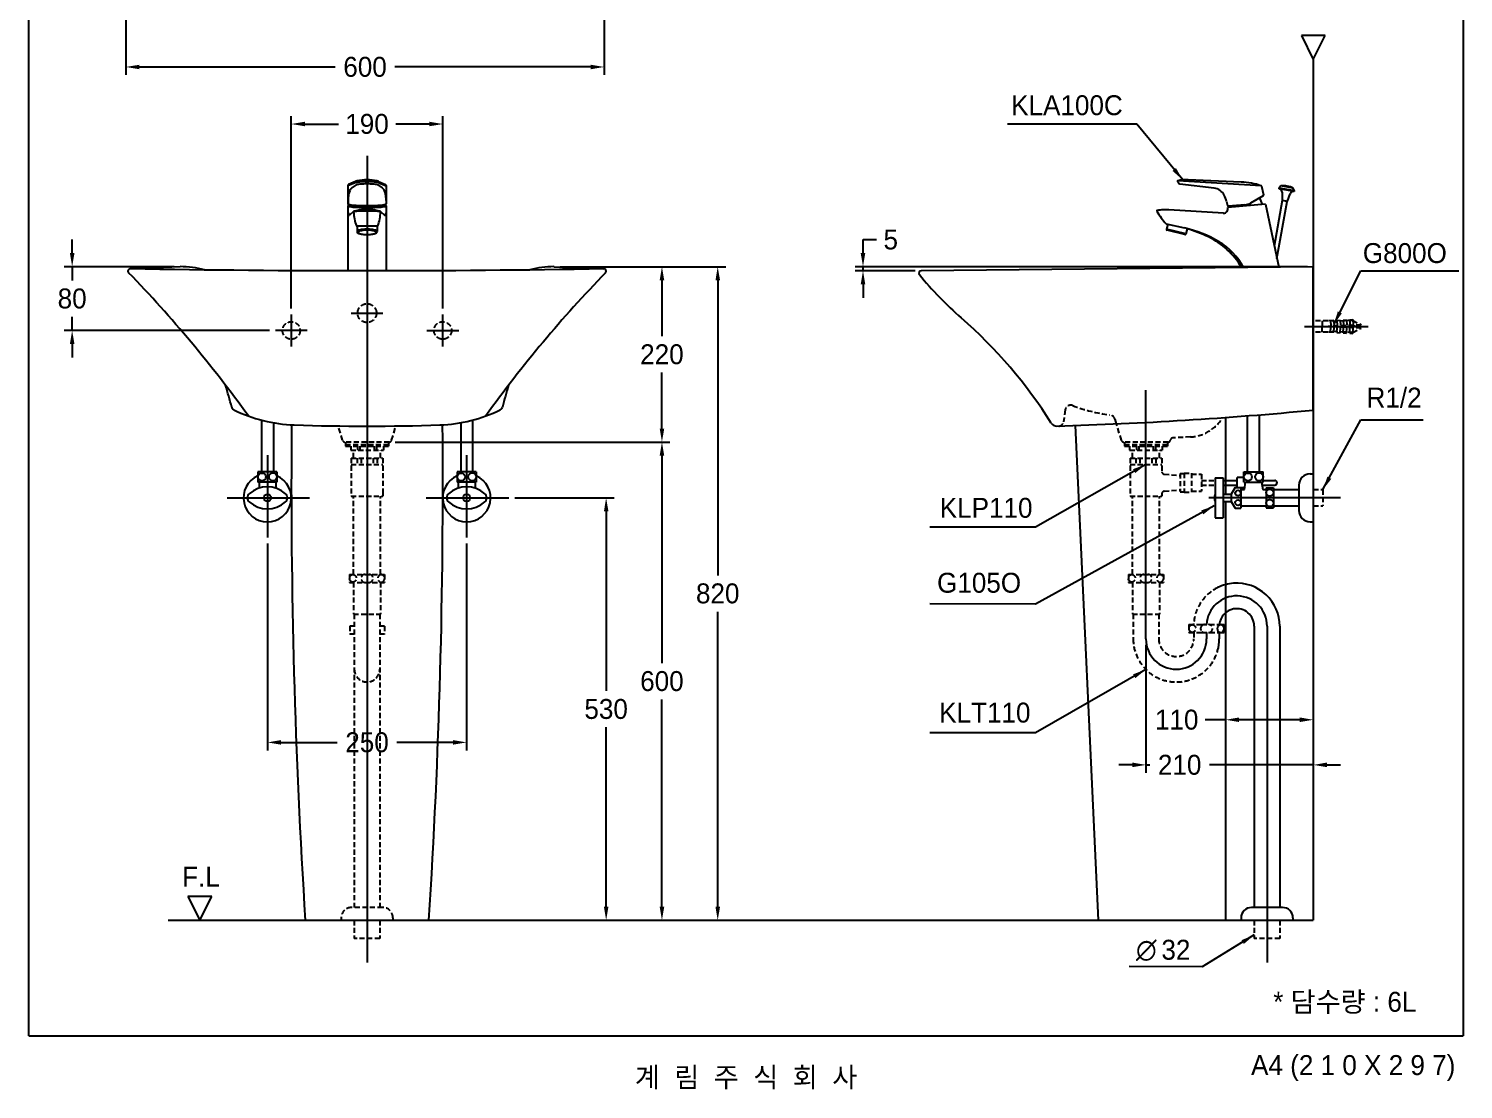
# Model space of a CAD drawing. Header units: millimetres. Extents: x 0 to 3868, y -67 to 2530.
# Drawn here: x 2068 to 3868, y -67 to 1264 of the extents above; entities that cross this region are included whole.
import ezdxf
from ezdxf.enums import TextEntityAlignment as Align
from ezdxf.lldxf.tags import DXFTag

# ---------------------------------------------------------------- set-up
doc = ezdxf.new("R2010")
doc.units = ezdxf.units.MM
doc.linetypes.add('DASHED2', pattern=[9.525, 6.35, -3.175])
doc.layers.get('Defpoints').update_dxf_attribs({"color": 1})
for name, color, linetype in [('TEXT', 7, 'Continuous'), ('내부선 및 부속', 4, 'Continuous'), ('도각라인', 7, 'Continuous'), ('외형선', 3, 'Continuous'), ('점선', 6, 'DASHED2'), ('중심선', 1, 'DASHED'), ('치수선', 7, 'Continuous')]:
    doc.layers.add(name, color=color, linetype=linetype)
doc.styles.add('140911', font='HBATANG.TTF')
doc.styles.add('____', font='')
doc.styles.add('타이틀', font='H2GTRM.TTF', dxfattribs={"height": 25})
doc.styles.get('____').set_extended_font_data('굴림')
tags = doc.linetypes.add('DASHDOT', pattern=[70, 31, -13, 13, -13]).pattern_tags.tags
tags[10:11] = [DXFTag(74, 4), DXFTag(75, 0), DXFTag(340, '0'), DXFTag(46, 0.0), DXFTag(50, 0.0), DXFTag(44, 0.0), DXFTag(45, 0.0)]
tags[8:9] = [DXFTag(74, 4), DXFTag(75, 0), DXFTag(340, '0'), DXFTag(46, 0.0), DXFTag(50, 0.0), DXFTag(44, 0.0), DXFTag(45, 0.0)]
tags[6:7] = [DXFTag(74, 4), DXFTag(75, 0), DXFTag(340, '0'), DXFTag(46, 0.0), DXFTag(50, 0.0), DXFTag(44, 0.0), DXFTag(45, 0.0)]
tags[4:5] = [DXFTag(74, 4), DXFTag(75, 0), DXFTag(340, '0'), DXFTag(46, 0.0), DXFTag(50, 0.0), DXFTag(44, 0.0), DXFTag(45, 0.0)]
tags = doc.linetypes.add('DASHED', pattern=[25.72, 12.86, -12.86]).pattern_tags.tags
tags[6:7] = [DXFTag(74, 4), DXFTag(75, 0), DXFTag(340, '0'), DXFTag(46, 0.0), DXFTag(50, 0.0), DXFTag(44, 0.0), DXFTag(45, 0.0)]
tags[4:5] = [DXFTag(74, 4), DXFTag(75, 0), DXFTag(340, '0'), DXFTag(46, 0.0), DXFTag(50, 0.0), DXFTag(44, 0.0), DXFTag(45, 0.0)]
doc.dimstyles.new('MSADIM', dxfattribs={"dimtxt": 33, "dimasz": 17, "dimexe": 10, "dimexo": 7.5, "dimgap": 10, "dimtad": 0, "dimtih": 1, "dimtoh": 1, "dimdec": 0, "dimzin": 1, "dimdsep": 46, "dimtxsty": '____', "dimcen": 11.25, "dimadec": 0, "dimazin": 0, "dimtfac": 1, "dimtdec": 0, "dimtix": 1, "dimtmove": 0, "dimatfit": 3, "dimfxl": 0, "dimtolj": 1, "dimtzin": 1, "dimarcsym": 0})

# ---------------------------------------------------------------- blocks, each defined once
blk = doc.blocks.new('*D19')
at = {"layer": 'Defpoints', "color": 0, "linetype": 'Continuous'}
for p in [(2189.8, 1596), (2789.8, 1596), (2789.8, 1215.7)]:
    blk.add_point(p, dxfattribs=at)
at = {"layer": '치수선', "color": 0, "linetype": 'Continuous', "lineweight": -2}
for p, q in [((2189.8, 1588.5), (2189.8, 1205.7)), ((2789.8, 1588.5), (2789.8, 1205.7)), ((2206.8, 1215.7), (2452.5, 1215.7)), ((2772.8, 1215.7), (2527.1, 1215.7))]:
    blk.add_line(p, q, dxfattribs=at)
at = {"layer": '치수선', "color": 0, "linetype": 'Continuous'}
for points in [[(2206.8, 1218.5), (2206.8, 1212.8), (2189.8, 1215.7)], [(2772.8, 1218.5), (2772.8, 1212.8), (2789.8, 1215.7)]]:
    blk.add_solid(points, dxfattribs=at)
at = {"layer": '치수선', "color": 0, "linetype": 'Continuous', "insert": (2489.8, 1215.7), "char_height": 25, "attachment_point": 5, "style": '____'}
blk.add_mtext('\\A1;600', dxfattribs=at)
blk = doc.blocks.new('*D22')
at = {"layer": 'Defpoints', "color": 0, "linetype": 'Continuous'}
for p in [(2257.7, 965.1), (2122.3, 885.1), (2377.3, 885.1)]:
    blk.add_point(p, dxfattribs=at)
at = {"layer": '치수선', "color": 0, "linetype": 'Continuous', "lineweight": -2}
for p, q in [((2122.3, 982.1), (2122.3, 999.1)), ((2250.2, 965.1), (2112.3, 965.1)), ((2122.3, 965.1), (2122.3, 947.9)), ((2122.3, 885.1), (2122.3, 902.3)), ((2369.8, 885.1), (2112.3, 885.1)), ((2122.3, 868.1), (2122.3, 851.1))]:
    blk.add_line(p, q, dxfattribs=at)
at = {"layer": '치수선', "color": 0, "linetype": 'Continuous'}
for points in [[(2119.5, 982.1), (2125.2, 982.1), (2122.3, 965.1)], [(2119.5, 868.1), (2125.2, 868.1), (2122.3, 885.1)]]:
    blk.add_solid(points, dxfattribs=at)
at = {"layer": '치수선', "color": 0, "linetype": 'Continuous', "insert": (2122.3, 925.1), "char_height": 25, "attachment_point": 5, "style": '____'}
blk.add_mtext('\\A1;80', dxfattribs=at)
blk = doc.blocks.new('*D23')
at = {"layer": 'Defpoints', "color": 0, "linetype": 'Continuous'}
for p in [(2727, 965.1), (2862.3, 965.1), (2520.1, 745.1)]:
    blk.add_point(p, dxfattribs=at)
at = {"layer": '치수선', "color": 0, "linetype": 'Continuous', "lineweight": -2}
for p, q in [((2734.5, 965.1), (2872.3, 965.1)), ((2862.3, 948.1), (2862.3, 877.9)), ((2862.3, 762.1), (2862.3, 832.3)), ((2527.6, 745.1), (2872.3, 745.1))]:
    blk.add_line(p, q, dxfattribs=at)
at = {"layer": '치수선', "color": 0, "linetype": 'Continuous'}
for points in [[(2859.5, 948.1), (2865.2, 948.1), (2862.3, 965.1)], [(2859.5, 762.1), (2865.2, 762.1), (2862.3, 745.1)]]:
    blk.add_solid(points, dxfattribs=at)
at = {"layer": '치수선', "color": 0, "linetype": 'Continuous', "insert": (2862.3, 855.1), "char_height": 25, "attachment_point": 5, "style": '____'}
blk.add_mtext('\\A1;220', dxfattribs=at)
blk = doc.blocks.new('*D24')
at = {"layer": 'Defpoints', "color": 0, "linetype": 'Continuous'}
for p in [(2727, 965.1), (2664.2, 145.1), (2932.3, 145.1)]:
    blk.add_point(p, dxfattribs=at)
at = {"layer": '치수선', "color": 0, "linetype": 'Continuous', "lineweight": -2}
for p, q in [((2734.5, 965.1), (2942.3, 965.1)), ((2932.3, 948.1), (2932.3, 577.9)), ((2932.3, 162.1), (2932.3, 532.3)), ((2671.7, 145.1), (2942.3, 145.1))]:
    blk.add_line(p, q, dxfattribs=at)
at = {"layer": '치수선', "color": 0, "linetype": 'Continuous'}
for points in [[(2929.5, 948.1), (2935.2, 948.1), (2932.3, 965.1)], [(2929.5, 162.1), (2935.2, 162.1), (2932.3, 145.1)]]:
    blk.add_solid(points, dxfattribs=at)
at = {"layer": '치수선', "color": 0, "linetype": 'Continuous', "insert": (2932.3, 555.1), "char_height": 25, "attachment_point": 5, "style": '____'}
blk.add_mtext('\\A1;820', dxfattribs=at)
blk = doc.blocks.new('*D25')
at = {"layer": 'Defpoints', "color": 0, "linetype": 'Continuous'}
for p in [(3114.6, 960.1), (3187.5, 960.1), (3679.6, 965.1)]:
    blk.add_point(p, dxfattribs=at)
at = {"layer": '치수선', "color": 0, "linetype": 'Continuous', "lineweight": -2}
for p, q in [((3114.6, 982.1), (3114.6, 999.1)), ((3114.6, 999.1), (3131.6, 999.1)), ((3672.1, 965.1), (3104.6, 965.1)), ((3180, 960.1), (3104.6, 960.1)), ((3114.6, 960.1), (3114.6, 965.1)), ((3114.6, 943.1), (3114.6, 926.1))]:
    blk.add_line(p, q, dxfattribs=at)
at = {"layer": '치수선', "color": 0, "linetype": 'Continuous'}
for points in [[(3111.7, 982.1), (3117.4, 982.1), (3114.6, 965.1)], [(3111.7, 943.1), (3117.4, 943.1), (3114.6, 960.1)]]:
    blk.add_solid(points, dxfattribs=at)
at = {"layer": '치수선', "color": 0, "linetype": 'Continuous', "insert": (3149.4, 999.1), "char_height": 25, "attachment_point": 5, "style": '____'}
blk.add_mtext('\\A1;5', dxfattribs=at)
blk = doc.blocks.new('*D26')
at = {"layer": 'Defpoints', "color": 0, "linetype": 'Continuous'}
for p in [(2520.1, 745.1), (2700.2, 145.1), (2862.3, 145.1)]:
    blk.add_point(p, dxfattribs=at)
at = {"layer": '치수선', "color": 0, "linetype": 'Continuous', "lineweight": -2}
for p, q in [((2527.6, 745.1), (2872.3, 745.1)), ((2862.3, 728.1), (2862.3, 467.9)), ((2862.3, 162.1), (2862.3, 422.3)), ((2707.7, 145.1), (2872.3, 145.1))]:
    blk.add_line(p, q, dxfattribs=at)
at = {"layer": '치수선', "color": 0, "linetype": 'Continuous'}
for points in [[(2859.5, 728.1), (2865.2, 728.1), (2862.3, 745.1)], [(2859.5, 162.1), (2865.2, 162.1), (2862.3, 145.1)]]:
    blk.add_solid(points, dxfattribs=at)
at = {"layer": '치수선', "color": 0, "linetype": 'Continuous', "insert": (2862.3, 445.1), "char_height": 25, "attachment_point": 5, "style": '____'}
blk.add_mtext('\\A1;600', dxfattribs=at)
blk = doc.blocks.new('*D27')
at = {"layer": 'Defpoints', "color": 0, "linetype": 'Continuous'}
for p in [(2670.1, 675.1), (2651, 145.1), (2792.3, 145.1)]:
    blk.add_point(p, dxfattribs=at)
at = {"layer": '치수선', "color": 0, "linetype": 'Continuous', "lineweight": -2}
for p, q in [((2677.6, 675.1), (2802.3, 675.1)), ((2792.3, 658.1), (2792.3, 432.9)), ((2792.3, 162.1), (2792.3, 387.3)), ((2658.5, 145.1), (2802.3, 145.1))]:
    blk.add_line(p, q, dxfattribs=at)
at = {"layer": '치수선', "color": 0, "linetype": 'Continuous'}
for points in [[(2789.5, 658.1), (2795.2, 658.1), (2792.3, 675.1)], [(2789.5, 162.1), (2795.2, 162.1), (2792.3, 145.1)]]:
    blk.add_solid(points, dxfattribs=at)
at = {"layer": '치수선', "color": 0, "linetype": 'Continuous', "insert": (2792.3, 410.1), "char_height": 25, "attachment_point": 5, "style": '____'}
blk.add_mtext('\\A1;530', dxfattribs=at)
blk = doc.blocks.new('*D28')
at = {"layer": 'Defpoints', "color": 0, "linetype": 'Continuous'}
for p in [(2587.3, 1144.1), (2397.3, 905.1), (2587.3, 905.1)]:
    blk.add_point(p, dxfattribs=at)
at = {"layer": '치수선', "color": 0, "linetype": 'Continuous', "lineweight": -2}
for p, q in [((2397.3, 912.6), (2397.3, 1154.1)), ((2587.3, 912.6), (2587.3, 1154.1)), ((2414.3, 1144.1), (2456.4, 1144.1)), ((2570.3, 1144.1), (2528.3, 1144.1))]:
    blk.add_line(p, q, dxfattribs=at)
at = {"layer": '치수선', "color": 0, "linetype": 'Continuous'}
for points in [[(2414.3, 1147), (2414.3, 1141.3), (2397.3, 1144.1)], [(2570.3, 1147), (2570.3, 1141.3), (2587.3, 1144.1)]]:
    blk.add_solid(points, dxfattribs=at)
at = {"layer": '치수선', "color": 0, "linetype": 'Continuous', "insert": (2492.3, 1144.1), "char_height": 25, "attachment_point": 5, "style": '____'}
blk.add_mtext('\\A1;190', dxfattribs=at)
blk = doc.blocks.new('*D29')
at = {"layer": 'Defpoints', "color": 0, "linetype": 'Continuous'}
for p in [(3469.6, 498.1), (3679.6, 460.1), (3679.6, 340.1)]:
    blk.add_point(p, dxfattribs=at)
at = {"layer": '치수선', "color": 0, "linetype": 'Continuous', "lineweight": -2}
for p, q in [((3469.6, 490.6), (3469.6, 330.1)), ((3679.6, 452.6), (3679.6, 330.1)), ((3452.6, 340.1), (3435.6, 340.1)), ((3469.6, 340.1), (3474.6, 340.1)), ((3679.6, 340.1), (3549.2, 340.1)), ((3696.6, 340.1), (3713.6, 340.1))]:
    blk.add_line(p, q, dxfattribs=at)
at = {"layer": '치수선', "color": 0, "linetype": 'Continuous'}
for points in [[(3452.6, 343), (3452.6, 337.3), (3469.6, 340.1)], [(3696.6, 343), (3696.6, 337.3), (3679.6, 340.1)]]:
    blk.add_solid(points, dxfattribs=at)
at = {"layer": '치수선', "color": 0, "linetype": 'Continuous', "insert": (3511.9, 340.1), "char_height": 25, "attachment_point": 5, "style": '____'}
blk.add_mtext('\\A1;210', dxfattribs=at)
blk = doc.blocks.new('*D30')
at = {"layer": 'Defpoints', "color": 0, "linetype": 'Continuous'}
for p in [(3569.5, 407.8), (3679.6, 407.8), (3679.6, 396.7)]:
    blk.add_point(p, dxfattribs=at)
at = {"layer": '치수선', "color": 0, "linetype": 'Continuous', "lineweight": -2}
for p, q in [((3569.5, 396.7), (3544.1, 396.7)), ((3569.5, 400.3), (3569.5, 386.7)), ((3662.6, 396.7), (3586.5, 396.7)), ((3679.6, 400.3), (3679.6, 386.7))]:
    blk.add_line(p, q, dxfattribs=at)
at = {"layer": '치수선', "color": 0, "linetype": 'Continuous'}
for points in [[(3586.5, 399.6), (3586.5, 393.9), (3569.5, 396.7)], [(3662.6, 399.6), (3662.6, 393.9), (3679.6, 396.7)]]:
    blk.add_solid(points, dxfattribs=at)
at = {"layer": '치수선', "color": 0, "linetype": 'Continuous', "insert": (3508.2, 396.7), "char_height": 25, "attachment_point": 5, "style": '____'}
blk.add_mtext('\\A1;110', dxfattribs=at)
blk = doc.blocks.new('*D31')
at = {"layer": 'Defpoints', "color": 0, "linetype": 'Continuous'}
for p in [(2367.3, 625.5), (2617.3, 625.5), (2617.3, 368.3)]:
    blk.add_point(p, dxfattribs=at)
at = {"layer": '치수선', "color": 0, "linetype": 'Continuous', "lineweight": -2}
for p, q in [((2367.3, 618), (2367.3, 358.3)), ((2617.3, 618), (2617.3, 358.3)), ((2384.3, 368.3), (2455, 368.3)), ((2600.3, 368.3), (2529.6, 368.3))]:
    blk.add_line(p, q, dxfattribs=at)
at = {"layer": '치수선', "color": 0, "linetype": 'Continuous'}
for points in [[(2384.3, 371.2), (2384.3, 365.5), (2367.3, 368.3)], [(2600.3, 371.2), (2600.3, 365.5), (2617.3, 368.3)]]:
    blk.add_solid(points, dxfattribs=at)
at = {"layer": '치수선', "color": 0, "linetype": 'Continuous', "insert": (2492.3, 368.3), "char_height": 25, "attachment_point": 5, "style": '____'}
blk.add_mtext('\\A1;250', dxfattribs=at)

msp = doc.modelspace()

# ---------------------------------------------------------------- linework, layer by layer
at = {"color": 3}
msp.add_line((3637.5, 145.2), (3637.5, 145.2), dxfattribs=at)
at = {"layer": '내부선 및 부속', "linetype": 'Continuous'}
for p, q in [((2477.3, 1070.5), (2468.3, 1066.6)), ((2468.3, 1067), (2468.3, 1044.1)), ((2477.9, 1072.2), (2469.2, 1068.4)), ((2478.8, 1067.7), (2473.4, 1064)), ((2479.8, 1072.7), (2478.8, 1072.4)), ((2504.9, 1072.7), (2505.9, 1072.4)), ((2505.9, 1067.7), (2511.3, 1064)), ((2506.7, 1072.2), (2515.4, 1068.4)), ((2507.3, 1070.5), (2516.3, 1066.6)), ((2516.3, 1067), (2516.3, 1044.1)), ((2516.4, 1067.6), (2516.4, 1067.6)), ((3509.1, 1072.4), (3509.3, 1071.5)), ((3509.1, 1072.4), (3509.3, 1071.5)), ((3614.1, 1066.6), (3509.6, 1073)), ((3555.2, 1063.5), (3512.2, 1068.8)), ((3589, 1071.3), (3522.7, 1074.1)), ((3614.6, 1066.2), (3616.9, 1055.2)), ((3636.7, 1062.9), (3636.9, 1063.9)), ((3655.4, 1059.6), (3636.7, 1062.9)), ((3639, 1066.4), (3636.9, 1063.9)), ((3636.9, 1063.9), (3655.6, 1060.6)), ((3654.4, 1063.7), (3639, 1066.4)), ((3655.6, 1060.6), (3654.4, 1063.7)), ((2468.7, 1051.7), (2468.5, 1044.4)), ((2516, 1051.7), (2516.2, 1044.4)), ((3570.7, 1047), (3571.8, 1041.8)), ((3616.5, 1054.1), (3600.9, 1045)), ((3640.7, 1048), (3630.6, 990.9)), ((3633.9, 975.3), (3646.6, 1046.9)), ((3640.4, 1058.5), (3640.4, 1048.4)), ((3640.4, 1048.4), (3647, 1047.3)), ((3646.6, 1046.9), (3640.7, 1048)), ((3647, 1047.3), (3650.4, 1056.7)), ((3655.6, 1060.6), (3655.4, 1059.6)), ((2468.3, 1041.4), (2468.3, 960.1)), ((2468.3, 1033.6), (2468.9, 1031.3)), ((2475.4, 1034.3), (2470.3, 1029.9)), ((2472.4, 1041.9), (2472.4, 1041.5)), ((2475.4, 1034.3), (2475.4, 1034.3)), ((2509.3, 1034.3), (2514.4, 1029.9)), ((2512.2, 1041.9), (2512.3, 1041.5)), ((2516.3, 1033.6), (2515.7, 1031.3)), ((2516.3, 1041.4), (2516.3, 960.1)), ((3566.7, 1032.3), (3498.1, 1036.5)), ((3619.4, 1043.5), (3572.3, 1039.3)), ((3593.8, 1042.8), (3572.8, 1041)), ((3576.1, 1041.3), (3575.9, 1039.7)), ((3619.4, 1043.5), (3636.2, 964.7)), ((2478.8, 1016.2), (2505.8, 1016.2)), ((2479.8, 1016.2), (2479.8, 1009.1)), ((2504.8, 1016.2), (2504.8, 1009.1)), ((3495, 1018.9), (3518, 1013.7)), ((3496.9, 1018.5), (3495.4, 1012.1)), ((3519.7, 1006.3), (3495.4, 1012.1)), ((3518.5, 1005.5), (3496.2, 1010.9)), ((3521.2, 1012.6), (3519.7, 1006.3)), ((3597.1, 707.9), (3597.1, 778.1)), ((3612.1, 707.9), (3612.1, 779.2)), ((2359.8, 772.6), (2359.8, 707.9)), ((2374.8, 769.3), (2374.8, 707.9)), ((2609.8, 769.3), (2609.8, 707.9)), ((2624.8, 772.6), (2624.8, 707.9)), ((2355.3, 707.9), (2355.3, 694.9)), ((2379.3, 707.9), (2355.3, 707.9)), ((2379.3, 707.9), (2379.3, 694.9)), ((2605.3, 707.9), (2605.3, 694.9)), ((2629.3, 707.9), (2605.3, 707.9)), ((2629.3, 707.9), (2629.3, 694.9)), ((3592.6, 707.9), (3616.6, 707.9)), ((3592.6, 694.9), (3592.6, 707.9)), ((3616.6, 694.9), (3616.6, 707.9)), ((3675.6, 705.1), (3679.6, 705.1)), ((2379.3, 694.9), (2355.3, 694.9)), ((2356.8, 694.9), (2356.8, 687.5)), ((2377.8, 694.9), (2377.8, 687.5)), ((2629.3, 694.9), (2605.3, 694.9)), ((2606.8, 694.9), (2606.8, 687.5)), ((2627.8, 694.9), (2627.8, 687.5)), ((3556.6, 700.1), (3556.6, 650.1)), ((3556.6, 700.1), (3566.6, 700.1)), ((3566.6, 700.1), (3566.6, 650.1)), ((3566.6, 697.1), (3584.1, 697.1)), ((3566.6, 691.1), (3584.1, 691.1)), ((3581.6, 688.1), (3576.6, 679.9)), ((3581.6, 688.1), (3588.6, 688.1)), ((3584.1, 688.1), (3584.1, 700.6)), ((3592.6, 700.6), (3584.1, 700.6)), ((3588.6, 688.1), (3588.6, 662.1)), ((3593.4, 687.6), (3588.6, 687.6)), ((3588.6, 685.4), (3593.1, 685.4)), ((3592.6, 694.9), (3616.6, 694.9)), ((3593.1, 685.4), (3594.6, 694.9)), ((3614.6, 694.9), (3616.1, 685.4)), ((3615.2, 691.1), (3631.1, 691.1)), ((3616.1, 685.4), (3620.6, 685.4)), ((3616.6, 697.1), (3631.1, 697.1)), ((3620.6, 687.6), (3620.6, 662.6)), ((3620.6, 687.6), (3629.6, 687.6)), ((3629.6, 687.6), (3629.6, 662.6)), ((3629.6, 685.4), (3661.6, 685.4)), ((3661.6, 691.1), (3661.6, 659.1)), ((3566.6, 679.9), (3576.6, 679.9)), ((3566.6, 670.4), (3576.6, 670.4)), ((3576.6, 679.9), (3576.6, 670.4)), ((3576.6, 670.4), (3581.6, 662.1)), ((3556.6, 650.1), (3566.6, 650.1)), ((3581.6, 662.1), (3588.6, 662.1)), ((3588.6, 664.9), (3620.6, 664.9)), ((3620.6, 662.6), (3629.6, 662.6)), ((3629.6, 664.9), (3661.6, 664.9)), ((3675.6, 645.1), (3679.6, 645.1)), ((3559.5, 516.1), (3567.6, 516.1)), ((3559.5, 506.1), (3567.6, 506.1)), ((3561.6, 506.1), (3561.6, 498.1)), ((3567.6, 516.1), (3567.6, 506.1)), ((3605.5, 514.1), (3605.5, 161.2)), ((3637.5, 514.1), (3637.5, 161.2)), ((3589, 148.2), (3589, 145.2)), ((3641, 161.2), (3602, 161.2)), ((3654, 148.2), (3654, 145.2))]:
    msp.add_line(p, q, dxfattribs=at)
for centre, radius in [((2360.4, 701.3), 5), ((2374.3, 701.5), 5), ((2610.4, 701.3), 5), ((2624.3, 701.5), 5), ((3597.6, 701.3), 5), ((3611.6, 701.5), 5), ((3585.1, 681.1), 3.5), ((3625.1, 681.6), 4.5), ((2367.3, 675.1), 4.5), ((2617.3, 675.1), 4.5), ((3585.1, 669.1), 3.5), ((3625.1, 668.6), 4.5)]:
    msp.add_circle(centre, radius, dxfattribs=at)
for centre, radius, start, end in [((2469.8, 1067), 1.5, 113.3083, 180), ((2477.9, 1057.4), 8, 124.4059, 158.0927), ((2479.7, 1065), 6, 96.7897, 113.2812), ((2479.9, 1067.6), 5, 95.3932, 113.3083), ((2479.6, 1066.5), 1.5, 108.543, 124.2891), ((2485.5, 1016.3), 55, 92.2406, 96.7897), ((2481.4, 1061.2), 7, 100.1745, 108.543), ((2488.8, 973), 100, 91.5446, 95.3932), ((2492.3, 1019.1), 55, 76.8183, 103.1809), ((2485.5, 1038.6), 30, 94.1551, 100.1745), ((2492.3, 841.5), 230, 87.7594, 92.2406), ((2492.3, 943.9), 125, 85.8449, 94.1551), ((2492.3, 843), 230, 88.4554, 91.5446), ((2495.8, 973), 100, 84.6068, 88.4554), ((2499.2, 1016.3), 55, 83.2103, 87.7594), ((2499.2, 1038.6), 30, 79.8255, 85.8449), ((2503.3, 1061.2), 7, 71.457, 79.8255), ((2504.8, 1067.6), 5, 66.6917, 84.6068), ((2505, 1066.5), 1.5, 55.7109, 71.457), ((2505, 1065), 6, 66.7188, 83.2103), ((2506.7, 1057.4), 8, 21.9073, 55.5941), ((2514.8, 1067), 1.5, 0, 66.6917), ((3509.5, 1072.5), 0.5, 86.4858, 191.9893), ((3514.5, 1074.4), 6, 209.1784, 247.5581), ((3520.4, 1019.1), 55, 87.5996, 101.5392), ((3553.2, 1047.2), 16.5, 28.2146, 82.9494), ((3585.3, 981.4), 90, 71.1994, 87.5996), ((3614.1, 1066.1), 0.5, 11.9817, 86.4858), ((3635.9, 1058.5), 4.5, 0, 79.4326), ((3642.1, 1038.6), 28, 63.7469, 96.2531), ((2469.3, 1044.4), 1, 180, 254.0525), ((2469.8, 1044.1), 1.5, 180, 249.4721), ((2493.7, 1051.1), 25, 158.0927, 178.453), ((2491, 1051.1), 25, 1.547, 21.9073), ((2514.8, 1044.1), 1.5, 290.5279, 0), ((2515.3, 1044.4), 1, 285.9475, 0), ((3541.3, 1040.8), 30, 11.9959, 28.2146), ((3592.3, 1059.7), 17, 274.8889, 300.2836), ((3588.7, 1035.9), 28, 14.996, 33.9058), ((3616, 1055), 1, 300.2836, 11.9817), ((3640.9, 1048.4), 0.5, 180, 254.6668), ((3646.5, 1047.4), 0.5, 265.3332, 340), ((3654.7, 1055.1), 4.5, 80.5674, 160), ((2468.5, 1041.4), 0.2, 136.2221, 228.3459), ((2469.1, 1040.8), 1, 111.0535, 136.2221), ((2469.4, 1042.4), 1.5, 228.3459, 252.2151), ((2472, 1033.4), 9, 99.1281, 111.0535), ((2473.1, 1053.8), 13.5, 252.2151, 261.0313), ((2473.8, 1032.6), 5, 194.7819, 211.2271), ((2474.8, 1063.6), 21, 254.0525, 263.4222), ((2473.2, 1053), 11, 249.4721, 260.2749), ((2469.9, 1030.3), 0.5, 211.2271, 310.757), ((2479.5, 1094.8), 55, 261.0313, 264.8696), ((2478.1, 1081.5), 40, 260.2749, 264.2507), ((2472.6, 1041.4), 0.3, 169.9536, 239.9712), ((2486.1, 1161.1), 119.2, 263.4222, 267.2417), ((2473.8, 1043.4), 2.6, 239.9712, 254.4503), ((2476.9, 1054.4), 14, 254.4503, 262.0238), ((2486.1, 1161.1), 120, 264.2507, 267.2417), ((2485.8, 1164.5), 125, 264.8696, 267.0002), ((2483.9, 1104.9), 65, 262.0238, 266.4296), ((2476.7, 1032.8), 2, 99.9642, 130.7567), ((2475.9, 1034.1), 0.5, 123.3079, 181.9444), ((2476.4, 1031.7), 2.5, 97.9387, 113.4878), ((2533.4, 1036), 58, 181.9444, 199.938), ((2481.3, 996.6), 38, 92.986, 97.9387), ((2491.8, 971.6), 65, 93.1311, 103.8428), ((2482.4, 1000.3), 35, 93.4431, 99.9642), ((2492.3, 1289.3), 250, 267.0002, 272.9998), ((2492.3, 784.9), 250, 87.014, 92.986), ((2492.3, 1239.7), 200, 266.4296, 273.5704), ((2492.3, 1291), 249.2, 267.2417, 272.7583), ((2492.3, 1291), 250, 267.2417, 272.7583), ((2492.3, 835.6), 200, 86.5569, 93.4431), ((2492.3, 961.6), 75, 86.8689, 93.1311), ((2492.9, 971.6), 65, 76.1572, 86.8689), ((2498.6, 1161.1), 119.2, 272.7583, 276.5778), ((2502.2, 1000.3), 35, 80.0358, 86.5569), ((2498.6, 1161.1), 120, 272.7583, 275.7493), ((2500.7, 1104.9), 65, 273.5704, 277.9762), ((2498.9, 1164.5), 125, 272.9998, 275.1304), ((2503.4, 996.6), 38, 82.0613, 87.014), ((2451.3, 1036), 58, 340.062, 358.0556), ((2508, 1032.8), 2, 49.2433, 80.0358), ((2508.3, 1031.7), 2.5, 66.5122, 82.0613), ((2508.8, 1034.1), 0.5, 358.0556, 56.6921), ((2507.8, 1054.4), 14, 277.9762, 285.5497), ((2505.1, 1094.8), 55, 275.1304, 278.9687), ((2506.6, 1081.5), 40, 275.7493, 279.7251), ((2510.9, 1043.4), 2.6, 285.5497, 300.0288), ((2509.8, 1063.6), 21, 276.5778, 285.9475), ((2512, 1041.4), 0.3, 300.0288, 10.0464), ((2511.5, 1053), 11, 279.7251, 290.5279), ((2511.6, 1053.8), 13.5, 278.9687, 287.7849), ((2512.7, 1033.4), 9, 68.9465, 80.9594), ((2514.7, 1030.3), 0.5, 229.243, 328.7729), ((2510.9, 1032.6), 5, 328.7729, 345.2181), ((2515.3, 1042.4), 1.5, 287.7849, 311.6541), ((2515.6, 1040.8), 1, 43.7779, 68.9465), ((2516.1, 1041.4), 0.2, 311.6541, 43.7779), ((3483.7, 1035.1), 0.5, 103.0592, 208.5179), ((3546.6, 1069.2), 72, 208.5179, 224.3204), ((3492.7, 996.6), 40, 92.3052, 103.0592), ((3493.9, 966.6), 70, 86.5, 92.3052), ((3567, 1037.8), 5.5, 266.5, 16.1395), ((3572.8, 1042), 1, 191.996, 274.8896), ((2480.8, 1009.1), 1, 129.2743, 191.0574), ((2481.8, 1009.3), 2, 191.0574, 233.692), ((2483.4, 1006), 5, 107.7072, 129.2743), ((2481.5, 1008.2), 0.7, 131.0987, 220.8647), ((2484.4, 1005), 5, 106.1239, 131.0987), ((2489.1, 987.9), 24, 96.3133, 107.7072), ((2489.9, 985.7), 25, 95.5326, 106.1239), ((2492.3, 959.1), 53, 83.6867, 96.3133), ((2492.3, 960.9), 50, 84.4674, 95.5326), ((2494.7, 985.7), 25, 73.8761, 84.4674), ((2495.5, 987.9), 24, 72.2928, 83.6867), ((2500.3, 1005), 5, 48.9013, 73.8761), ((2501.3, 1006), 5, 50.7257, 72.2928), ((2503.1, 1008.2), 0.7, 319.1353, 48.9013), ((2502.9, 1009.3), 2, 306.308, 348.9426), ((2503.8, 1009.1), 1, 348.9426, 50.7257), ((3496.4, 1011.8), 1, 166.6114, 256.6114), ((3484.8, 867.4), 150, 59.3434, 77.2041), ((3472.7, 844.5), 175, 64.5224, 73.8978), ((2484.2, 1012.5), 6, 233.692, 248.3072), ((2482.9, 1009.4), 2.5, 220.8647, 244.9279), ((2486.9, 1018), 12, 244.9279, 260.5745), ((2486.4, 1018.1), 12, 248.3072, 256.1217), ((2490.5, 1034.6), 29, 256.1217, 265.5679), ((2492.3, 1050.5), 45, 260.5745, 279.4255), ((2492.3, 1058.5), 53, 265.5679, 270), ((2492.3, 1058.5), 53, 270, 274.4321), ((2494.2, 1034.6), 29, 274.4321, 283.8783), ((2497.7, 1018), 12, 279.4255, 295.0721), ((2498.3, 1018.1), 12, 283.8783, 291.6928), ((2500.5, 1012.5), 6, 291.6928, 306.308), ((2501.8, 1009.4), 2.5, 295.0721, 319.1353), ((3518.8, 1006.5), 1, 256.6114, 346.6114), ((3507.1, 916.7), 95, 30.0105, 64.5224), ((3519.4, 925.9), 82, 27.8443, 59.3434), ((2367.3, 675.1), 30, 113.5781, 66.4217), ((2617.3, 675.1), 30, 113.5781, 66.4217), ((3675.6, 691.1), 14, 90, 180), ((2367.3, 655.5), 33.6, 47.499, 132.501), ((2617.3, 655.5), 33.6, 47.499, 132.501), ((3631.1, 694.1), 3, 270, 90), ((2349.3, 675.1), 7, 132.501, 227.499), ((2367.3, 694.8), 33.6, 227.499, 312.501), ((2385.3, 675.1), 7, 312.501, 47.499), ((2599.3, 675.1), 7, 132.501, 227.499), ((2617.3, 694.8), 33.6, 227.499, 312.501), ((2635.3, 675.1), 7, 312.501, 47.499), ((3563, 675.1), 7.84, 144.9654, 215.0346), ((3675.6, 659.1), 14, 180, 270), ((3583.5, 514.1), 54, 94.1511, 116.3218), ((3583.5, 514.1), 54, 0, 94.1511), ((3583.5, 514.1), 22, 100.2345, 174.7841), ((3583.5, 514.1), 22, 0, 100.2345), ((3548.1, 511.1), 5, 270, 270.0017), ((3564.1, 511.1), 5, 98.6269, 155.1036), ((3564.1, 511.1), 5, 204.8964, 261.3731), ((3562.6, 511.1), 5, 278.6269, 81.3731), ((3507.6, 498.1), 54, 344.219, 0), ((3602, 148.2), 13, 90, 180), ((3641, 148.2), 13, 0, 90)]:
    msp.add_arc(centre, radius, start, end, dxfattribs=at)
msp.add_open_spline([(2505.8, 1067.7), (2505.8, 1067.7), (2505.8, 1067.7)], degree=2, dxfattribs=at)
at = {"layer": '도각라인'}
for p, q in [((2067.8, 0), (2067.8, 2530)), ((3867.8, 2530), (3867.8, 0)), ((2067.8, 0), (3867.8, 0))]:
    msp.add_line(p, q, dxfattribs=at)
at = {"layer": '외형선', "linetype": 'Continuous'}
for p, q in [((3694.6, 1255.1), (3664.6, 1255.1)), ((3664.6, 1255.1), (3679.6, 1225.1)), ((3679.6, 1225.1), (3694.6, 1255.1)), ((3679.6, 1225.1), (3679.6, 145.1)), ((2257.7, 965.1), (2195.2, 962.6)), ((2727, 965.1), (2789.5, 962.6)), ((3679.6, 965.1), (3187.5, 960.1)), ((3679.6, 785.1), (3679.6, 965.1)), ((3679.6, 805.1), (3679.6, 460.1)), ((3569.5, 776), (3569.5, 679.9)), ((3380.7, 765.9), (3409.5, 145.1)), ((3569.5, 670.4), (3569.5, 145.1)), ((2297.6, 175.1), (2267.6, 175.1)), ((2267.6, 175.1), (2282.6, 145.1)), ((2282.6, 145.1), (2297.6, 175.1)), ((2242.6, 145.1), (3679.6, 145.1)), ((2242.6, 145.1), (2282.6, 145.1))]:
    msp.add_line(p, q, dxfattribs=at)
for centre, radius, start, end in [((2195.3, 959.6), 3, 90, 224.084), ((1043.9, -155.6), 1600, 35.6904, 44.084), ((2492.3, 18634.4), 17674.2, 269.03676, 270.96324), ((2257.8, 962.1), 3, 89.0583, 92.2914), ((2255.6, 825.2), 140, 76.5513, 89.0583), ((3940.8, -155.6), 1600, 135.916, 144.3096), ((2729.1, 825.2), 140, 90.9417, 103.4486), ((2726.8, 962.1), 3, 87.7078, 90.9417), ((2789.3, 959.6), 3, 315.916, 90), ((3187.6, 957.1), 3, 90, 219.2398), ((3533.8, 1239.9), 450, 219.2398, 228.8786), ((2843.2, 448.9), 600, 32.2264, 48.8786), ((1567.7, 592.3), 780, 14.5946, 16.6938), ((3417, 592.3), 780, 163.3062, 165.4054), ((2327.3, 790.1), 5, 194.5946, 243.7172), ((2407, 951.5), 185, 243.7172, 268.1308), ((2577.6, 951.5), 185, 271.8692, 296.2828), ((2657.3, 790.1), 5, 296.2828, 345.4054), ((3202.5, 5862.8), 5100, 271.745, 275.3674), ((10988.8, 693.2), 8591.5, 179.50951, 183.65761), ((2492.3, 3565.1), 2800, 268.1308, 271.8692), ((-6004.1, 693.2), 8591.5, 356.34239, 0.49049), ((3357.6, 773.1), 8, 212.2264, 271.745)]:
    msp.add_arc(centre, radius, start, end, dxfattribs=at)
at = {"layer": '점선'}
for p, q in [((3698.2, 897.1), (3679.6, 897.1)), ((3698.2, 883.1), (3679.6, 883.1)), ((3690.6, 897.1), (3690.6, 890.1)), ((3690.6, 883.1), (3690.6, 890.1)), ((3705.2, 897.5), (3698.2, 897.1)), ((3705.2, 882.8), (3698.2, 883.1)), ((3739.5, 892.3), (3698.4, 890.1)), ((3739.5, 888), (3698.4, 890.1)), ((3701.2, 897.3), (3701.6, 890.3)), ((3701.2, 883), (3701.6, 890)), ((3729.2, 897.8), (3701.3, 896.3)), ((3729.2, 882.5), (3701.3, 884)), ((3705.2, 897.5), (3705.6, 890.5)), ((3705.2, 882.8), (3705.6, 889.8)), ((3709.2, 897.7), (3713.2, 897.9)), ((3709.2, 897.7), (3709.6, 890.7)), ((3709.2, 882.6), (3709.6, 889.5)), ((3709.2, 882.6), (3713.2, 882.3)), ((3713.2, 897.9), (3713.6, 890.9)), ((3713.2, 882.3), (3713.6, 889.3)), ((3717.2, 898.1), (3721.2, 898.3)), ((3717.2, 898.1), (3717.6, 891.1)), ((3717.2, 882.1), (3717.6, 889.1)), ((3717.2, 882.1), (3721.2, 881.9)), ((3721.2, 898.3), (3721.5, 891.3)), ((3721.2, 881.9), (3721.5, 888.9)), ((3725.2, 898.5), (3729.2, 898.8)), ((3725.2, 898.5), (3725.5, 891.6)), ((3725.2, 881.7), (3725.5, 888.7)), ((3732.6, 890.1), (3727.5, 891.7)), ((3732.6, 890.1), (3727.5, 888.6)), ((3729.2, 898.8), (3729.5, 891.8)), ((3729.2, 897.8), (3739.5, 892.3)), ((3729.2, 881.5), (3729.5, 888.5)), ((3729.2, 882.5), (3739.5, 888)), ((3725.2, 881.7), (3729.2, 881.5)), ((3368.3, 785.4), (3366.1, 770.3)), ((2461.7, 747.3), (2456.1, 765.4)), ((2523, 747.3), (2528.6, 765.4)), ((3432.6, 768), (3430.8, 773.7)), ((3438.9, 747.3), (3432.6, 768)), ((2520.1, 745.1), (2464.6, 745.1)), ((2465.3, 745.1), (2465.3, 740.1)), ((2465.3, 742.1), (2519.3, 742.1)), ((2465.3, 740.1), (2519.3, 740.1)), ((2471.8, 740.1), (2471.8, 735.1)), ((2480.3, 740.1), (2480.3, 735.1)), ((2483.3, 740.1), (2483.3, 735.1)), ((2501.3, 740.1), (2501.3, 735.1)), ((2504.3, 740.1), (2504.3, 735.1)), ((2512.8, 740.1), (2512.8, 735.1)), ((2519.3, 745.1), (2519.3, 740.1)), ((2523, 747.3), (2523.3, 748.1)), ((3497.4, 745.1), (3441.8, 745.1)), ((3442.6, 745.1), (3442.6, 740.1)), ((3442.6, 742.1), (3496.6, 742.1)), ((3442.6, 740.1), (3496.6, 740.1)), ((3449.1, 740.1), (3449.1, 735.1)), ((3457.6, 740.1), (3457.6, 735.1)), ((3460.6, 740.1), (3460.6, 735.1)), ((3478.6, 740.1), (3478.6, 735.1)), ((3481.6, 740.1), (3481.6, 735.1)), ((3490.1, 740.1), (3490.1, 735.1)), ((3496.6, 745.1), (3496.6, 740.1)), ((3500.2, 747.3), (3500.5, 748.1)), ((3525.7, 751.5), (3503.2, 750.3)), ((2471.8, 735.1), (2512.8, 735.1)), ((2472.3, 725.1), (2472.3, 677.1)), ((2472.3, 725.1), (2512.3, 725.1)), ((2475.3, 725.1), (2475.3, 735.1)), ((2479.8, 725.1), (2479.8, 717.1)), ((2484.8, 725.1), (2484.8, 717.1)), ((2499.8, 725.1), (2499.8, 717.1)), ((2504.8, 725.1), (2504.8, 717.1)), ((2509.3, 725.1), (2509.3, 735.1)), ((2512.3, 725.1), (2512.3, 680.4)), ((3449.1, 735.1), (3490.1, 735.1)), ((3449.6, 725.1), (3449.6, 677.1)), ((3449.6, 725.1), (3489.6, 725.1)), ((3452.6, 725.1), (3452.6, 735.1)), ((3457.1, 725.1), (3457.1, 717.1)), ((3462.1, 725.1), (3462.1, 717.1)), ((3477.1, 725.1), (3477.1, 717.1)), ((3482.1, 725.1), (3482.1, 717.1)), ((3486.6, 725.1), (3486.6, 735.1)), ((3489.6, 725.1), (3489.6, 707.9)), ((2472.3, 717.1), (2512.3, 717.1)), ((3449.6, 717.1), (3489.6, 717.1)), ((3492.3, 704.9), (3512.6, 703.1)), ((3512.6, 705.6), (3512.6, 682.6)), ((3512.6, 705.6), (3517.6, 705.6)), ((3517.6, 706.1), (3517.6, 682.1)), ((3517.6, 706.1), (3526.6, 706.1)), ((3526.6, 706.1), (3526.6, 682.1)), ((3526.6, 704.9), (3539.1, 704.9)), ((3539.1, 704.9), (3539.1, 683.4)), ((3492.3, 683.4), (3512.6, 685.1)), ((3539.1, 697.1), (3556.6, 697.1)), ((3539.1, 691.1), (3556.6, 691.1)), ((3679.6, 685.4), (3691.6, 685.4)), ((3691.6, 685.4), (3691.6, 664.9)), ((2472.3, 677.1), (2512.3, 677.1)), ((2475.3, 579.1), (2475.3, 677.1)), ((2509.3, 579.1), (2509.3, 677.1)), ((2512.3, 680.4), (2512.3, 677.1)), ((3449.6, 677.1), (3489.6, 677.1)), ((3452.6, 579.1), (3452.6, 677.1)), ((3486.6, 579.1), (3486.6, 677.1)), ((3489.6, 680.4), (3489.6, 677.1)), ((3512.6, 682.6), (3517.6, 682.6)), ((3517.6, 682.1), (3526.6, 682.1)), ((3526.6, 683.4), (3539.1, 683.4)), ((3679.6, 664.9), (3691.6, 664.9)), ((2470.3, 579.1), (2514.3, 579.1)), ((2470.3, 579.1), (2470.3, 569.1)), ((2514.3, 579.1), (2514.3, 569.1)), ((3447.6, 579.1), (3491.6, 579.1)), ((3447.6, 579.1), (3447.6, 569.1)), ((3491.6, 579.1), (3491.6, 569.1)), ((2470.3, 569.1), (2514.3, 569.1)), ((2475.3, 569.1), (2475.3, 529.1)), ((2509.3, 569.1), (2509.3, 529.1)), ((3447.6, 569.1), (3491.6, 569.1)), ((3452.6, 569.1), (3452.6, 529.1)), ((3486.6, 569.1), (3486.6, 529.1)), ((2475.3, 529.1), (2509.3, 529.1)), ((2476.3, 529.1), (2476.3, 161.2)), ((2508.3, 529.1), (2508.3, 161.2)), ((3452.6, 529.1), (3486.6, 529.1)), ((3453.6, 529.1), (3453.6, 498.1)), ((3485.6, 529.1), (3485.6, 498.1)), ((2470.6, 514.1), (2470.6, 504.1)), ((2476.3, 514.1), (2470.6, 514.1)), ((2476.3, 504.1), (2470.6, 504.1)), ((2514.1, 514.1), (2508.3, 514.1)), ((2514.1, 504.1), (2508.3, 504.1)), ((2514.1, 514.1), (2514.1, 504.1)), ((3523.6, 516.1), (3539.6, 516.1)), ((3523.6, 516.1), (3523.6, 506.1)), ((3523.6, 506.1), (3539.6, 506.1)), ((3529.6, 516.1), (3529.6, 517.3)), ((3529.6, 506.1), (3529.6, 498.1)), ((3539.6, 516.1), (3559.5, 516.1)), ((3539.6, 506.1), (3549.6, 506.1)), ((3549.6, 506.1), (3559.5, 506.1)), ((2459.8, 148.2), (2459.8, 145.2)), ((2511.8, 161.2), (2472.8, 161.2)), ((2476.3, 145.1), (2476.3, 122.1)), ((2508.3, 145.2), (2508.3, 145.2)), ((2508.3, 145.1), (2508.3, 122.1)), ((2524.8, 148.2), (2524.8, 145.2)), ((3605.5, 145.1), (3605.5, 122.1)), ((3637.5, 145.1), (3637.5, 122.1)), ((2508.3, 122.1), (2476.3, 122.1)), ((3637.5, 122.1), (3605.5, 122.1))]:
    msp.add_line(p, q, dxfattribs=at)
at = {"layer": '점선', "flags": 128}
for points in [[(2474.6, 569.2, -0.859727), (2474.6, 579.1)], [(2474.6, 579.1, -0.859727), (2474.6, 569.2)], [(3451.8, 569.2, -0.859727), (3451.8, 579.1)], [(3451.8, 579.1, -0.859727), (3451.8, 569.2)], [(3527.8, 506.2, -0.859727), (3527.8, 516.1)], [(3527.8, 516.1, -0.859727), (3527.8, 506.2)]]:
    msp.add_lwpolyline(points, format="xyb", dxfattribs=at)
at = {"layer": '점선'}
for centre, radius in [((2492.3, 906.9), 11.8), ((2397.3, 885.1), 11), ((2587.3, 885.1), 11)]:
    msp.add_circle(centre, radius, dxfattribs=at)
for centre, radius, start, end in [((3375.2, 784.4), 7, 69.1498, 171.6151), ((3449.6, 979.7), 202, 249.1498, 262.7633), ((3423.1, 771.4), 8, 17.0825, 82.7633), ((3522.8, 801.4), 50, 273.2399, 329.0397), ((3360.1, 771.2), 6, 271.7729, 351.6151), ((2464.6, 748.1), 3, 197.0825, 270), ((2520.1, 748.1), 3, 270, 342.9175), ((3441.8, 748.1), 3, 197.0825, 270), ((3497.4, 748.1), 3, 270, 342.9175), ((3503.4, 747.3), 3, 93.2395, 162.9175), ((3492.6, 707.9), 3, 180, 265.0303), ((3492.6, 680.4), 3, 94.9697, 180), ((2489.8, 574.1), 5, 90, 270), ((2494.8, 574.1), 5, 270, 90), ((2510.8, 574.1), 5, 98.6269, 261.3731), ((2509.3, 574.1), 5, 278.6269, 81.3731), ((3467.1, 574.1), 5, 90, 270), ((3472.1, 574.1), 5, 270, 90), ((3488.1, 574.1), 5, 98.6269, 261.3731), ((3486.6, 574.1), 5, 278.6269, 81.3731), ((3583.5, 514.1), 54, 116.3218, 176.6714), ((3543.1, 511.1), 5, 134.3525, 225.6475), ((3543.1, 511.1), 5, 90, 134.3525), ((3543.1, 511.1), 5, 225.6475, 270), ((3543.1, 511.1), 5, 269.9983, 270), ((3548.1, 511.1), 5, 72.5424, 90), ((3548.1, 511.1), 5, 270, 287.4576), ((3548.1, 511.1), 5, 287.4559, 72.5441), ((3564.1, 511.1), 5, 155.1036, 204.8964), ((3507.6, 498.1), 54, 180, 344.219), ((3507.6, 498.1), 22, 180, 0), ((2492.3, 460.1), 16, 180, 0), ((2472.8, 148.2), 13, 90, 180), ((2511.8, 148.2), 13, 0, 90)]:
    msp.add_arc(centre, radius, start, end, dxfattribs=at)
at = {"layer": '중심선', "linetype": 'DASHDOT'}
for p, q in [((2492.3, 1104.1), (2492.3, 400.1)), ((2492.3, 1060.9), (2492.3, 92.1)), ((2397.3, 905.1), (2397.3, 865.1)), ((2472.3, 906.9), (2512.3, 906.9)), ((2587.3, 865.1), (2587.3, 905.1)), ((2417.3, 885.1), (2377.3, 885.1)), ((2567.3, 885.1), (2607.3, 885.1)), ((3668.6, 890.1), (3748.3, 890.1)), ((3469.6, 498.1), (3469.6, 810.1)), ((2367.3, 728.6), (2367.3, 625.5)), ((2617.3, 728.6), (2617.3, 625.5)), ((2316.6, 675.1), (2420.1, 675.1)), ((2566.6, 675.1), (2670.1, 675.1)), ((3713.6, 675.1), (3548.6, 675.1)), ((3545.6, 506.1), (3545.6, 498.1)), ((3621.5, 514.1), (3621.5, 92.1))]:
    msp.add_line(p, q, dxfattribs=at)
for centre, start, end in [((3583.5, 514.1), 0, 176.6714), ((3507.6, 498.1), 180, 0)]:
    msp.add_arc(centre, 38, start, end, dxfattribs=at)

# ---------------------------------------------------------------- texts
at = {"layer": 'TEXT', "style": '타이틀'}
msp.add_text('F.L', height=25, dxfattribs=at).set_placement((2284, 199.8), align=Align.MIDDLE)
for s, p in [('* 담수량 : 6L', (3719.1, 42.9)), ('계  림  주  식  회  사', (2967.8, -51.7))]:
    msp.add_text(s, height=25, dxfattribs=at).set_placement(p, align=Align.MIDDLE_CENTER)
msp.add_text('A4 (2 1 0 X 2 9 7)', height=25, dxfattribs=at).set_placement((3857.8, -36.5), align=Align.MIDDLE_RIGHT)
at = {"layer": 'TEXT', "char_height": 25, "width": 380.447, "attachment_point": 1, "line_spacing_factor": 0.963855, "style": '타이틀'}
for s, insert in [('\\A1;KLA100C', (3300.5, 1180.2)), ('\\A1;G800O', (3741.7, 994.7)), ('\\A1;R1/2', (3746.4, 813.4)), ('\\A1;KLP110', (3210.9, 675.1)), ('\\A1;G105O', (3207.5, 581.1)), ('\\A1;KLT110', (3210.2, 418.2))]:
    msp.add_mtext(s, dxfattribs=dict(at, insert=insert))
at = {"layer": '치수선'}
for s, style, p in [('∅', '140911', (3457.1, 95.6)), ('32', '타이틀', (3489, 95.7))]:
    msp.add_text(s, height=25, dxfattribs=dict(at, style=style)).set_placement(p)

# ---------------------------------------------------------------- dimensions: what is measured, and where the dimension line sits
at = {"layer": '치수선', "linetype": 'Continuous'}
for base, p1, p2, picture, middle in [((2789.8, 1215.7), (2189.8, 1596), (2789.8, 1596), '*D19', (2489.8, 1215.7)), ((2587.3, 1144.1), (2397.3, 905.1), (2587.3, 905.1), '*D28', (2492.3, 1144.1)), ((2617.3, 368.3), (2367.3, 625.5), (2617.3, 625.5), '*D31', (2492.3, 368.3))]:
    dim = msp.add_linear_dim(base=base, p1=p1, p2=p2, dimstyle='MSADIM', override={"dimtxt": 25}, dxfattribs=at)
    dim.commit()
    dim.dimension.update_dxf_attribs({"geometry": picture, "text_midpoint": middle})
dim = msp.add_linear_dim(base=(3114.6, 960.1), p1=(3679.6, 965.1), p2=(3187.5, 960.1), angle=90, dimstyle='MSADIM', override={"dimtxt": 25}, dxfattribs=at)
dim.commit()
dim.dimension.update_dxf_attribs({"geometry": '*D25', "text_midpoint": (3149.4, 999.1), "dimtype": 160})
for base, p1, p2, picture, middle in [((2122.3, 885.1), (2257.7, 965.1), (2377.3, 885.1), '*D22', (2122.3, 925.1)), ((2862.3, 965.1), (2520.1, 745.1), (2727, 965.1), '*D23', (2862.3, 855.1)), ((2932.3, 145.1), (2727, 965.1), (2664.2, 145.1), '*D24', (2932.3, 555.1)), ((2862.3, 145.1), (2520.1, 745.1), (2700.2, 145.1), '*D26', (2862.3, 445.1)), ((2792.3, 145.1), (2670.1, 675.1), (2651, 145.1), '*D27', (2792.3, 410.1))]:
    dim = msp.add_linear_dim(base=base, p1=p1, p2=p2, angle=90, dimstyle='MSADIM', override={"dimtxt": 25}, dxfattribs=at)
    dim.commit()
    dim.dimension.update_dxf_attribs({"geometry": picture, "text_midpoint": middle})
for base, p1, p2, picture, middle in [((3679.6, 340.1), (3469.6, 498.1), (3679.6, 460.1), '*D29', (3511.9, 340.1)), ((3679.6, 396.7), (3569.5, 407.8), (3679.6, 407.8), '*D30', (3508.2, 396.7))]:
    dim = msp.add_linear_dim(base=base, p1=p1, p2=p2, dimstyle='MSADIM', override={"dimtxt": 25}, dxfattribs=at)
    dim.commit()
    dim.dimension.update_dxf_attribs({"geometry": picture, "text_midpoint": middle, "dimtype": 160})

# ---------------------------------------------------------------- leaders
at = {"layer": 'TEXT'}
for points in [[(3515.9, 1073.9), (3458.2, 1144.1), (3296, 1144.1)], [(3705.2, 892.5), (3739, 960.1), (3862.2, 960.1)], [(3691.6, 685.4), (3739.4, 773), (3817.4, 773)], [(3469.6, 717.1), (3330.9, 638.4), (3198.4, 638.4)], [(3555.2, 665.1), (3330.9, 541.9), (3198.4, 542)], [(3469.6, 459.8), (3330.9, 380.4), (3198.4, 380.4)]]:
    msp.add_leader(points, dimstyle='MSADIM', override={"dimtxt": 30}, dxfattribs=at)
at = {"layer": '치수선'}
msp.add_leader([(3605.5, 126.7), (3540.2, 86.9), (3448.5, 87)], dimstyle='MSADIM', dxfattribs=at)

doc.saveas('drawing.dxf')
